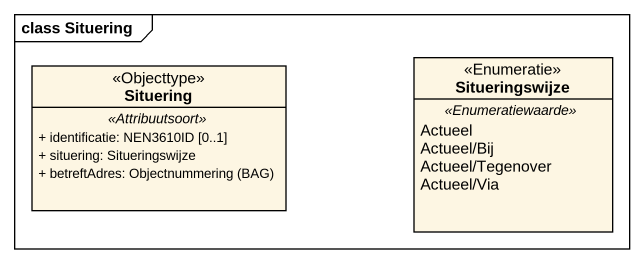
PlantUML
@startuml
mainframe class Situering
hide circle
hide empty members
skinparam classAttributeIconSize 0
class Situering <<Objecttype>> {
  .. <<Attribuutsoort>> ..
  + identificatie: NEN3610ID [0..1]
  + situering: Situeringswijze
  {field} + betreftAdres: Objectnummering (BAG)
}
enum Situeringswijze <<Enumeratie>> {
  .. <<Enumeratiewaarde>> ..
  Actueel
  Actueel/Bij
  Actueel/Tegenover
  Actueel/Via
}
@enduml
